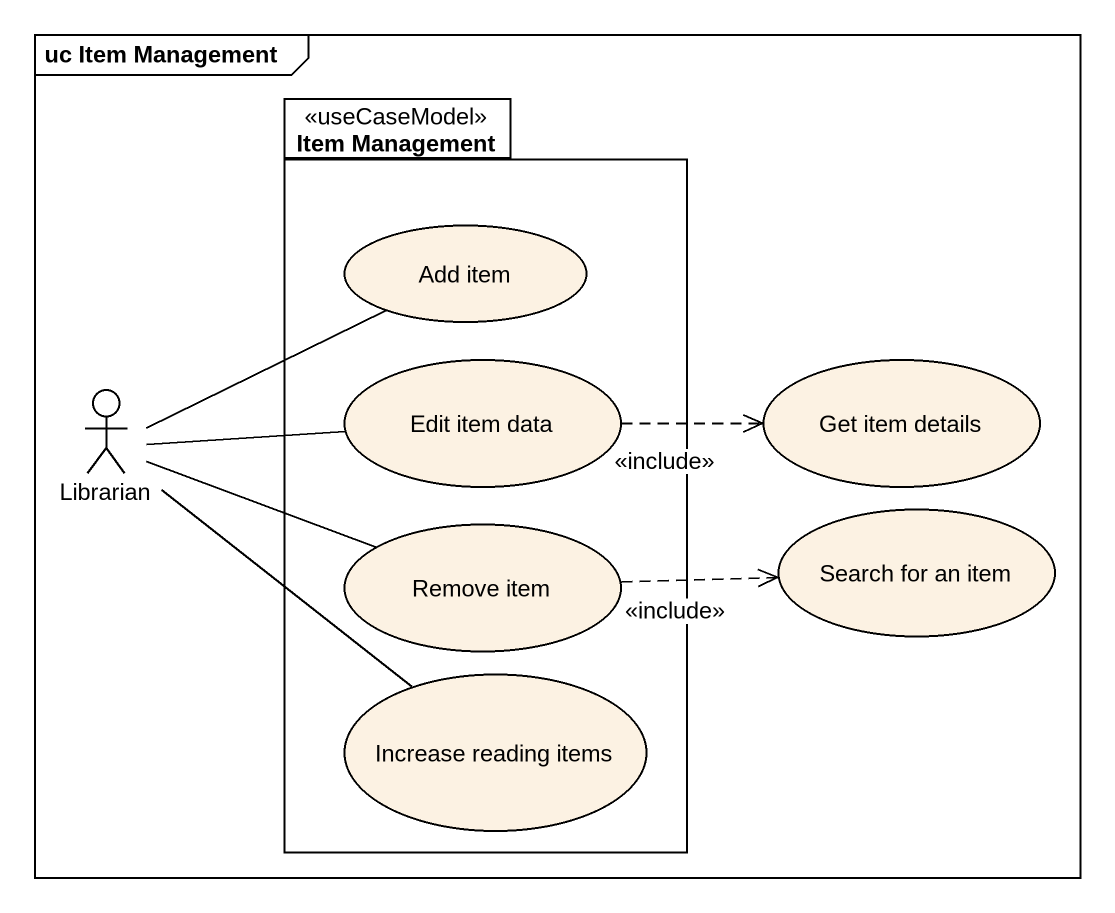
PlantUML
@startuml
mainframe uc Item Management
package "Item Management" as Item_Management <<useCaseModel>> {
  usecase "Add item" as Add_item
  usecase "Edit item data" as Edit_item_data
  usecase "Remove item" as Remove_item
  usecase "Increase reading items" as Increase_reading_items
}
actor Librarian
usecase "Get item details" as Get_item_details
usecase "Search for an item" as Search_for_an_item
Librarian -right- Add_item
Librarian -- Increase_reading_items
Edit_item_data -left- Librarian
Edit_item_data .right.> Get_item_details : <<include>>
Remove_item -left- Librarian
Remove_item .right.> Search_for_an_item : <<include>>
@enduml
